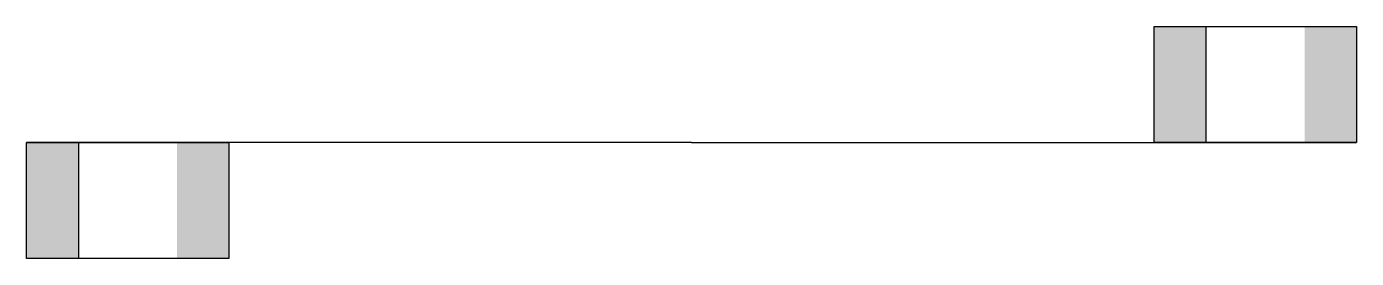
# Model space of a CAD drawing. Header units: metres. Extents: x 0 to 23, y -2 to 2.
import ezdxf

# ---------------------------------------------------------------- set-up
doc = ezdxf.new("R2010")
doc.units = ezdxf.units.M

# ---------------------------------------------------------------- blocks, each defined once
blk = doc.blocks.new('chevauchement_4')
h = blk.add_hatch(color=256)
h.paths.add_polyline_path([(8, 0), (8.896, 0), (8.896, 2), (8, 2)])
h.paths.add_polyline_path([(10.604, 0), (11.5, 0), (11.5, 2), (10.604, 2)])
h = blk.add_hatch(color=256)
h.paths.add_polyline_path([(-11.5, -2), (-10.604, -2), (-10.604, 0), (-11.5, 0)])
h.paths.add_polyline_path([(-8.896, -2), (-8, -2), (-8, 0), (-8.896, 0)])
for q in [(-11.5, 0), (11.5, 0)]:
    blk.add_line((0, 0), q)
for points in [[(11.5, 2), (11.5, 0), (8, 0), (8, 2)], [(8, 2), (8.896, 2), (8.896, 0), (8, 0)], [(-11.5, 0), (-10.604, 0), (-10.604, -2), (-11.5, -2)], [(-11.5, -2), (-11.5, 0), (-8, 0), (-8, -2)]]:
    blk.add_lwpolyline(points, close=True)

msp = doc.modelspace()

# ---------------------------------------------------------------- block references
msp.add_blockref('chevauchement_4', (11.5, 0))

doc.saveas('drawing.dxf')
